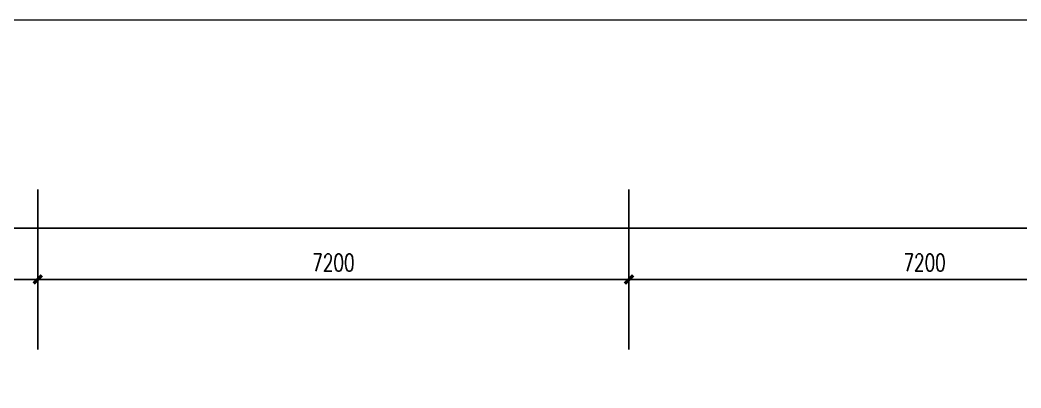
# Model space of a CAD drawing. Header units: millimetres. Extents: x 164760 to 3716174, y -1766400 to 11969.
# Drawn here: x 3548460 to 3560651, y -1629614 to -1625124 of the extents above; entities that cross this region are included whole.
import ezdxf

# ---------------------------------------------------------------- set-up
doc = ezdxf.new("R2010")
doc.units = ezdxf.units.MM
doc.header["$LTSCALE"] = 1000
doc.layers.get('0').update_dxf_attribs({"color": 253, "linetype": 'CONTINUOUS'})
doc.layers.get('Defpoints').update_dxf_attribs({"color": 250, "linetype": 'CONTINUOUS', "lineweight": 0})
doc.layers.add('AXIS', color=253, linetype='CONTINUOUS')
doc.layers.add('RC-Text【天花文字】', color=253, linetype='CONTINUOUS', lineweight=0)
doc.styles.add('_TCH_DIM_T3', font='SIMPLEX', dxfattribs={"width": 0.705882, "bigfont": 'GBCBIG'})
doc.dimstyles.new('_TCH_ARCH&&100', dxfattribs={"dimtxt": 212.5, "dimasz": 100, "dimexe": 250, "dimexo": 300, "dimgap": 100, "dimtad": 1, "dimdec": 0, "dimzin": 0, "dimdsep": 46, "dimtxsty": '_TCH_DIM_T3', "dimblk": 'ARCHTICK', "dimcen": 0.09, "dimclrt": 7, "dimazin": 2, "dimtfac": 1, "dimtdec": 0, "dimtix": 1, "dimtmove": 2, "dimatfit": 3, "dimtolj": 1, "dimtzin": 0, "dimarcsym": 0})

# ---------------------------------------------------------------- blocks, each defined once
blk = doc.blocks.new('_ArchTick')
at = {"color": 2, "linetype": 'ByBlock', "const_width": 0.4}
blk.add_lwpolyline([(-0.5, -0.5), (0.5, 0.5)], dxfattribs=at)
blk = doc.blocks.new('*D614')
at = {"layer": 'AXIS', "color": 0, "lineweight": -2, "transparency": 16777216}
for p, q in [((3553480, -1554394), (3553480, -1553288)), ((3560680, -1554394), (3560680, -1553288)), ((3553480, -1553538), (3560680, -1553538))]:
    blk.add_line(p, q, dxfattribs=at)
at = {"layer": 'Defpoints', "color": 0, "transparency": 16777216}
for p in [(3560680, -1553538), (3553480, -1554694), (3560680, -1554694)]:
    blk.add_point(p, dxfattribs=at)
at = {"layer": 'AXIS', "color": 0, "lineweight": -2, "transparency": 16777216, "xscale": 100, "yscale": 100, "zscale": 100, "rotation": 180}
blk.add_blockref('_ArchTick', (3553480, -1553538), dxfattribs=at)
at = {"layer": 'AXIS', "color": 0, "lineweight": -2, "transparency": 16777216, "xscale": 100, "yscale": 100, "zscale": 100}
blk.add_blockref('_ArchTick', (3560680, -1553538), dxfattribs=at)
at = {"layer": 'AXIS', "color": 7, "transparency": 16777216, "insert": (3557080, -1553332), "char_height": 212.5, "attachment_point": 5, "style": '_TCH_DIM_T3'}
blk.add_mtext('\\A1;7200', dxfattribs=at)
blk = doc.blocks.new('*D615')
at = {"layer": 'AXIS', "color": 0, "lineweight": -2, "transparency": 16777216}
for p, q in [((3546280, -1554394), (3546280, -1553288)), ((3553480, -1554394), (3553480, -1553288)), ((3546280, -1553538), (3553480, -1553538))]:
    blk.add_line(p, q, dxfattribs=at)
at = {"layer": 'Defpoints', "color": 0, "transparency": 16777216}
for p in [(3553480, -1553538), (3546280, -1554694), (3553480, -1554694)]:
    blk.add_point(p, dxfattribs=at)
at = {"layer": 'AXIS', "color": 0, "lineweight": -2, "transparency": 16777216, "xscale": 100, "yscale": 100, "zscale": 100, "rotation": 180}
blk.add_blockref('_ArchTick', (3546280, -1553538), dxfattribs=at)
at = {"layer": 'AXIS', "color": 0, "lineweight": -2, "transparency": 16777216, "xscale": 100, "yscale": 100, "zscale": 100}
blk.add_blockref('_ArchTick', (3553480, -1553538), dxfattribs=at)
at = {"layer": 'AXIS', "color": 7, "transparency": 16777216, "insert": (3549880, -1553332), "char_height": 212.5, "attachment_point": 5, "style": '_TCH_DIM_T3'}
blk.add_mtext('\\A1;7200', dxfattribs=at)
blk = doc.blocks.new('*D616')
at = {"layer": 'AXIS', "color": 0, "lineweight": -2, "transparency": 16777216}
for p, q in [((3539080, -1554394), (3539080, -1553288)), ((3546280, -1554394), (3546280, -1553288)), ((3539080, -1553538), (3546280, -1553538))]:
    blk.add_line(p, q, dxfattribs=at)
at = {"layer": 'Defpoints', "color": 0, "transparency": 16777216}
for p in [(3546280, -1553538), (3539080, -1554694), (3546280, -1554694)]:
    blk.add_point(p, dxfattribs=at)
at = {"layer": 'AXIS', "color": 0, "lineweight": -2, "transparency": 16777216, "xscale": 100, "yscale": 100, "zscale": 100, "rotation": 180}
blk.add_blockref('_ArchTick', (3539080, -1553538), dxfattribs=at)
at = {"layer": 'AXIS', "color": 0, "lineweight": -2, "transparency": 16777216, "xscale": 100, "yscale": 100, "zscale": 100}
blk.add_blockref('_ArchTick', (3546280, -1553538), dxfattribs=at)
at = {"layer": 'AXIS', "color": 7, "transparency": 16777216, "insert": (3542680, -1553332), "char_height": 212.5, "attachment_point": 5, "style": '_TCH_DIM_T3'}
blk.add_mtext('\\A1;7200', dxfattribs=at)
blk = doc.blocks.new('*D623')
at = {"layer": 'AXIS', "color": 0, "lineweight": -2, "transparency": 16777216}
for p, q in [((3481180, -1554433), (3481180, -1552663)), ((3575380, -1554433), (3575380, -1552663)), ((3481180, -1552913), (3575380, -1552913))]:
    blk.add_line(p, q, dxfattribs=at)
at = {"layer": 'Defpoints', "color": 0, "transparency": 16777216}
for p in [(3575380, -1552913), (3481180, -1554733), (3575380, -1554733)]:
    blk.add_point(p, dxfattribs=at)
at = {"layer": 'AXIS', "color": 0, "lineweight": -2, "transparency": 16777216, "xscale": 100, "yscale": 100, "zscale": 100, "rotation": 180}
blk.add_blockref('_ArchTick', (3481180, -1552913), dxfattribs=at)
at = {"layer": 'AXIS', "color": 0, "lineweight": -2, "transparency": 16777216, "xscale": 100, "yscale": 100, "zscale": 100}
blk.add_blockref('_ArchTick', (3575380, -1552913), dxfattribs=at)
at = {"layer": 'AXIS', "color": 7, "transparency": 16777216, "insert": (3528280, -1552707), "char_height": 212.5, "attachment_point": 5, "style": '_TCH_DIM_T3'}
blk.add_mtext('\\A1;94200', dxfattribs=at)
blk = doc.blocks.new('海龙_0926164331')
at = {"layer": 'AXIS'}
for p, q in [((18029.7, -2397.2), (18029.7, -800)), ((25229.7, -2397.2), (25229.7, -800))]:
    blk.add_line(p, q, dxfattribs=at)
for p1, p2, distance, picture, middle in [((-47070.3, -3094), (47129.7, -3094), 1819.8, '*D623', (29.7, -1067.9)), ((10829.7, -3054.5), (18029.7, -3054.5), 1155.3, '*D616', (14429.7, -1693)), ((18029.7, -3054.5), (25229.7, -3054.5), 1155.3, '*D615', (21629.7, -1693)), ((25229.7, -3054.5), (32429.7, -3054.5), 1155.3, '*D614', (28829.7, -1693))]:
    dim = blk.add_aligned_dim(p1=p1, p2=p2, distance=distance, dimstyle='_TCH_ARCH&&100', dxfattribs=at)
    dim.commit()
    dim.dimension.update_dxf_attribs({"geometry": picture, "text_midpoint": middle, "insert": (-3528250.3, 1551639)})

msp = doc.modelspace()

# ---------------------------------------------------------------- linework, layer by layer
at = {"layer": 'RC-Text【天花文字】', "color": 3}
msp.add_lwpolyline([(3475717.9, -1625124.3), (3594147.7, -1625124.3), (3594147.7, -1658925.5), (3475717.9, -1658925.5)], close=True, dxfattribs=at)

# ---------------------------------------------------------------- block references
at = {"layer": 'AXIS'}
msp.add_blockref('海龙_0926164331', (3530647.2, -1626391.1), dxfattribs=at)

doc.saveas('drawing.dxf')
